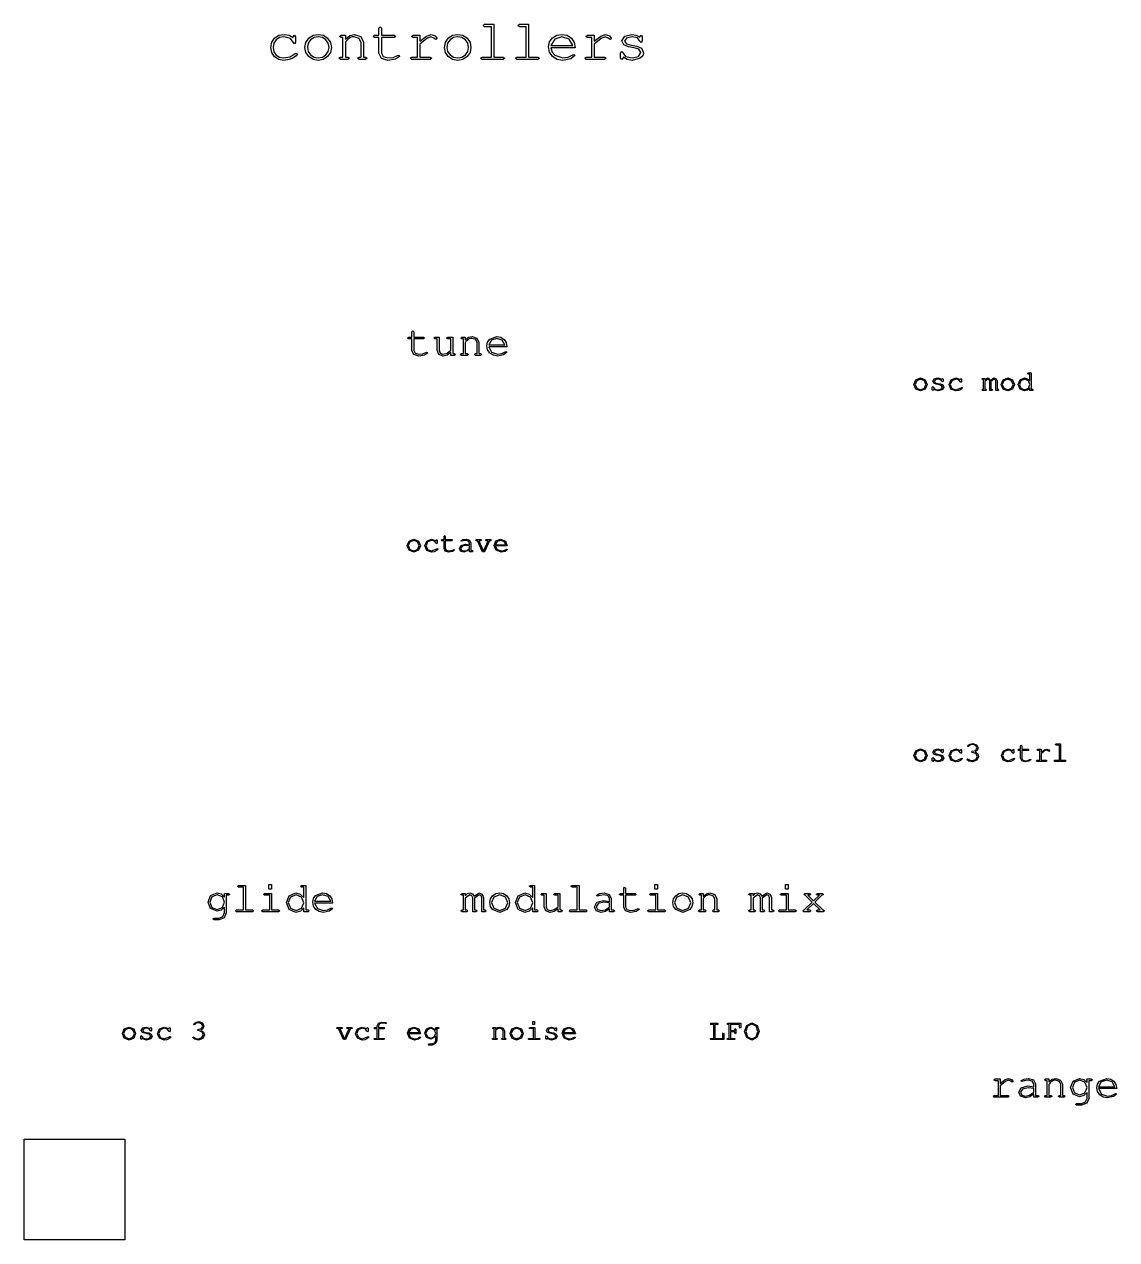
# Model space of a CAD drawing. Extents: x 0 to 469, y 0 to 120.
# Drawn here: x 0.1 to 106.1, y 0.1 to 118.1 of the extents above; entities that cross this region are included whole.
import ezdxf

# ---------------------------------------------------------------- set-up
doc = ezdxf.new("R2010")
doc.units = 0
doc.layers.add('Calque_1', color=7, linetype='CONTINUOUS')

msp = doc.modelspace()

# ---------------------------------------------------------------- linework, layer by layer
at = {"layer": 'Calque_1', "color": 7}
for points in [[(45.683259, 118.09067), (45.683259, 114.91285), (46.58637, 114.91285), (46.744415, 114.79996), (46.58637, 114.68143), (44.548726, 114.68143), (44.396326, 114.79996), (44.548726, 114.91285), (45.451837, 114.91285), (45.451837, 117.85925), (44.791437, 117.85925), (44.639037, 117.97778), (44.791437, 118.09067)], [(49.067722, 118.09067), (49.067722, 114.91285), (49.970833, 114.91285), (50.128877, 114.79996), (49.970833, 114.68143), (47.933188, 114.68143), (47.780788, 114.79996), (47.933188, 114.91285), (48.8363, 114.91285), (48.8363, 117.85925), (48.1759, 117.85925), (48.0235, 117.97778), (48.1759, 118.09067)], [(26.590045, 115.17814), (26.494085, 115.03138), (26.240085, 114.83947), (25.833685, 114.66449), (25.314396, 114.59109), (24.809219, 114.678578), (24.399996, 114.94104), (24.133296, 115.338975), (24.044396, 115.83286), (24.136118, 116.342273), (24.411285, 116.75291), (24.827563, 117.02384), (25.342618, 117.11415), (25.825219, 117.03654), (26.223152, 116.80371), (26.223152, 116.87711), (26.341685, 117.03515), (26.454574, 116.87711), (26.454574, 116.36346), (26.341685, 116.21106), (26.223152, 116.34653), (25.940929, 116.72471), (25.325685, 116.88275), (24.900941, 116.809373), (24.563685, 116.58924), (24.347785, 116.257628), (24.275818, 115.83853), (24.349196, 115.43213), (24.569329, 115.10475), (24.905174, 114.893085), (25.325685, 114.82253), (25.897185, 114.92413), (26.381196, 115.22893), (26.482796, 115.28533), (26.556176, 115.25143), (26.590046, 115.17803)], [(28.648062, 117.11418), (29.147596, 117.021048), (29.562462, 116.74165), (29.841862, 116.332428), (29.934995, 115.83854), (29.840451, 115.35735), (29.556818, 114.95236), (29.14054, 114.68143), (28.648062, 114.59112), (28.151351, 114.68284), (27.733662, 114.958), (27.454262, 115.365813), (27.361129, 115.85547), (27.454262, 116.33666), (27.733662, 116.74165), (28.151351, 117.021048), (28.648062, 117.11418)], [(28.648062, 116.88276), (28.240251, 116.80797), (27.897351, 116.5836), (27.668751, 116.251993), (27.592551, 115.85547), (27.668751, 115.457535), (27.897351, 115.12169), (28.240251, 114.897328), (28.648062, 114.82254), (29.05164, 114.897328), (29.393129, 115.12169), (29.625962, 115.450483), (29.703573, 115.83854), (29.627373, 116.24776), (29.398773, 116.5836), (29.058695, 116.80797), (28.648062, 116.88276)], [(32.139768, 116.88276), (31.942213, 116.86016), (31.767235, 116.79806), (31.631768, 116.71906), (31.507591, 116.61746), (31.417281, 116.51586), (31.338261, 116.41426), (31.281821, 116.34086), (31.281821, 114.91282), (31.535821, 114.91282), (31.688221, 114.79993), (31.535821, 114.6814), (30.796399, 114.6814), (30.638354, 114.79993), (30.796399, 114.91282), (31.050399, 114.91282), (31.050399, 116.80371), (30.858487, 116.80371), (30.706087, 116.92224), (30.858487, 117.03513), (31.281821, 117.03513), (31.281821, 116.64566), (31.710799, 117.01255), (32.162354, 117.11415), (32.794532, 116.89402), (33.048532, 116.34651), (33.048532, 114.91282), (33.240443, 114.91282), (33.392843, 114.79993), (33.240443, 114.6814), (32.625199, 114.6814), (32.472799, 114.79993), (32.625199, 114.91282), (32.81711, 114.91282), (32.81711, 116.307), (32.630843, 116.7134), (32.139776, 116.88273)], [(34.773519, 117.03516), (36.015296, 117.03516), (36.167696, 116.92227), (36.015296, 116.80374), (34.773519, 116.80374), (34.773519, 115.29667), (34.942852, 114.95236), (35.405696, 114.82254), (35.908052, 114.88464), (36.342674, 115.04833), (36.432984, 115.08223), (36.506364, 115.04833), (36.540234, 114.96933), (36.156412, 114.71533), (35.416989, 114.59116), (34.779167, 114.77742), (34.5421, 115.28542), (34.5421, 116.80378), (34.124412, 116.80378), (33.966367, 116.92231), (34.124412, 117.0352), (34.5421, 117.0352), (34.5421, 117.70689), (34.660634, 117.85929), (34.773523, 117.70689)], [(40.043225, 116.62312), (39.868248, 116.74165), (39.580381, 116.86018), (39.179625, 116.72472), (38.507937, 116.16027), (38.507937, 114.91285), (39.518292, 114.91285), (39.670692, 114.79432), (39.518292, 114.68143), (37.734648, 114.68143), (37.582248, 114.79996), (37.734648, 114.91285), (38.276514, 114.91285), (38.276514, 116.80374), (37.853181, 116.80374), (37.700781, 116.92227), (37.853181, 117.03516), (38.507937, 117.03516), (38.507937, 116.45943), (39.140114, 116.95049), (39.597314, 117.0916), (39.992425, 116.95614), (40.161759, 116.74165), (40.127889, 116.65695), (40.043219, 116.62305)], [(42.18591, 117.11418), (42.685444, 117.021048), (43.10031, 116.74165), (43.37971, 116.332428), (43.472843, 115.83854), (43.378299, 115.35735), (43.094666, 114.95236), (42.678388, 114.68143), (42.18591, 114.59112), (41.689199, 114.68284), (41.27151, 114.958), (40.99211, 115.365813), (40.898977, 115.85547), (40.99211, 116.33666), (41.27151, 116.74165), (41.689199, 117.021048), (42.18591, 117.11418)], [(42.18591, 116.88276), (41.778099, 116.80797), (41.435199, 116.5836), (41.206599, 116.251993), (41.130399, 115.85547), (41.206599, 115.457535), (41.435199, 115.12169), (41.778099, 114.897328), (42.18591, 114.82254), (42.589488, 114.897328), (42.930977, 115.12169), (43.16381, 115.450483), (43.241421, 115.83854), (43.165221, 116.24776), (42.936621, 116.5836), (42.596543, 116.80797), (42.18591, 116.88276)], [(53.581073, 115.80467), (51.232984, 115.80467), (51.357162, 115.402505), (51.605517, 115.08783), (52.373162, 114.82254), (52.915029, 114.90724), (53.36094, 115.12738), (53.45125, 115.16688), (53.52463, 115.13298), (53.5585, 115.05398), (53.1521, 114.74918), (52.367522, 114.59114), (51.839767, 114.687095), (51.396678, 114.97496), (51.100345, 115.399703), (51.001567, 115.90629), (51.0947, 116.377605), (51.3741, 116.76425), (51.788967, 117.026713), (52.2885, 117.1142), (52.806378, 117.02389), (53.219834, 116.75296), (53.490767, 116.338093), (53.581078, 115.80469)], [(51.232984, 116.03609), (53.344006, 116.03609), (52.988406, 116.65134), (52.288495, 116.88276), (51.594229, 116.65134), (51.232984, 116.03609)], [(56.965535, 116.62312), (56.790558, 116.74165), (56.502691, 116.86018), (56.101935, 116.72472), (55.430246, 116.16027), (55.430246, 114.91285), (56.440602, 114.91285), (56.593002, 114.79432), (56.440602, 114.68143), (54.656958, 114.68143), (54.504558, 114.79996), (54.656958, 114.91285), (55.198824, 114.91285), (55.198824, 116.80374), (54.775491, 116.80374), (54.623091, 116.92227), (54.775491, 117.03516), (55.430246, 117.03516), (55.430246, 116.45943), (56.062424, 116.95049), (56.519624, 117.0916), (56.914735, 116.95614), (57.084069, 116.74165), (57.050199, 116.65695), (56.965529, 116.62305)], [(59.966175, 115.34183), (59.774264, 115.66356), (59.31142, 115.81596), (58.769553, 115.90066), (58.306709, 116.08692), (58.114798, 116.47639), (58.385731, 116.93359), (59.079998, 117.11421), (59.513209, 117.0493), (59.853287, 116.85457), (59.853287, 116.87717), (59.97182, 117.03521), (60.084709, 116.87717), (60.084709, 116.4877), (59.97182, 116.3353), (59.853287, 116.46512), (59.627509, 116.76992), (59.102575, 116.88281), (58.577642, 116.75863), (58.368798, 116.45948), (58.560709, 116.19983), (59.023553, 116.07001), (59.56542, 115.97971), (60.028264, 115.76522), (60.220175, 115.33624), (60.141153, 115.04132), (59.904087, 114.80002), (59.113864, 114.59118), (58.621387, 114.66738), (58.227687, 114.89598), (58.227687, 114.83388), (58.114798, 114.68148), (57.996264, 114.83388), (57.996264, 115.30237), (58.114798, 115.45477), (58.227687, 115.33059), (58.227687, 115.29109), (58.481687, 114.95806), (59.096931, 114.8226), (59.71782, 114.96935), (59.966175, 115.34189)], [(37.920493, 87.72535), (38.851826, 87.72535), (38.966126, 87.64065), (38.851826, 87.55175), (37.920493, 87.55175), (37.920493, 86.42145), (38.047493, 86.16321), (38.394626, 86.06581), (38.771393, 86.11241), (39.09736, 86.23518), (39.16509, 86.26058), (39.22012, 86.23518), (39.24552, 86.17588), (38.957654, 85.98538), (38.403087, 85.89228), (37.92472, 86.03198), (37.74692, 86.41298), (37.74692, 87.55175), (37.43366, 87.55175), (37.315126, 87.64065), (37.43366, 87.72535), (37.746926, 87.72535), (37.746926, 88.22912), (37.835826, 88.34342), (37.920496, 88.22912)], [(41.529873, 85.96005), (41.529873, 86.23945), (41.159456, 85.979103), (40.759406, 85.89232), (40.348773, 86.04472), (40.196373, 86.44689), (40.196373, 87.55179), (39.967773, 87.55179), (39.853473, 87.64069), (39.967773, 87.72539), (40.369939, 87.72539), (40.369939, 86.44693), (40.480006, 86.17599), (40.755173, 86.06593), (41.160515, 86.16118), (41.529873, 86.44693), (41.529873, 87.55183), (41.216606, 87.55183), (41.098073, 87.64073), (41.216606, 87.72543), (41.703439, 87.72543), (41.703439, 86.1337), (41.847373, 86.1337), (41.961673, 86.049), (41.847373, 85.9601)], [(43.560219, 87.61105), (43.412052, 87.59415), (43.280819, 87.54755), (43.179219, 87.48825), (43.086089, 87.41205), (43.018359, 87.33585), (42.959089, 87.25965), (42.916759, 87.20465), (42.916759, 86.13362), (43.107259, 86.13362), (43.221559, 86.04892), (43.107259, 85.96002), (42.552693, 85.96002), (42.434159, 86.04892), (42.552693, 86.13362), (42.743193, 86.13362), (42.743193, 87.55179), (42.599259, 87.55179), (42.484959, 87.64069), (42.599259, 87.72539), (42.916759, 87.72539), (42.916759, 87.43329), (43.238493, 87.70846), (43.577159, 87.78466), (44.051293, 87.61956), (44.241792, 87.20893), (44.241792, 86.13366), (44.385726, 86.13366), (44.500026, 86.04896), (44.385726, 85.96006), (43.924293, 85.96006), (43.809993, 86.04896), (43.924293, 86.13366), (44.068226, 86.13366), (44.068226, 87.17929), (43.928526, 87.48409), (43.560226, 87.61109)], [(46.949465, 86.80249), (45.188399, 86.80249), (45.467799, 86.26485), (46.043532, 86.06589), (46.449932, 86.12939), (46.784365, 86.29449), (46.852095, 86.32409), (46.907125, 86.29869), (46.932525, 86.23939), (46.627725, 86.01079), (46.039291, 85.89226), (45.643475, 85.964228), (45.311158, 86.18013), (45.088908, 86.498685), (45.014825, 86.87863), (45.084675, 87.23211), (45.294225, 87.52209), (45.980025, 87.78456), (46.368433, 87.716828), (46.678525, 87.51363), (46.881725, 87.20248), (46.949458, 86.80243)], [(45.188399, 86.97605), (46.771665, 86.97605), (46.504965, 87.43749), (45.980032, 87.61105), (45.459332, 87.43749), (45.188399, 86.97605)], [(87.097285, 83.76308), (87.554485, 83.57682), (87.740751, 83.12526), (87.551662, 82.68217), (87.097285, 82.50155), (86.640085, 82.685), (86.453818, 83.13373), (86.640085, 83.57682), (87.097285, 83.76308)], [(89.218493, 82.87691), (89.122543, 83.03777), (88.891121, 83.11397), (88.620187, 83.15627), (88.388765, 83.24937), (88.292805, 83.4441), (88.428272, 83.6727), (88.775405, 83.763), (89.16205, 83.63318), (89.16205, 83.64448), (89.22132, 83.72348), (89.27776, 83.64448), (89.27776, 83.44975), (89.22132, 83.37355), (89.16205, 83.43845), (89.049161, 83.59085), (88.786694, 83.64725), (88.524228, 83.58515), (88.419805, 83.43558), (88.515765, 83.30575), (88.747187, 83.24085), (89.018121, 83.19565), (89.249543, 83.0884), (89.345503, 82.87391), (89.187459, 82.6058), (88.792348, 82.50138), (88.349259, 82.65378), (88.349259, 82.62278), (88.292819, 82.54658), (88.233549, 82.62278), (88.233549, 82.85702), (88.292819, 82.93322), (88.349259, 82.87112), (88.349259, 82.85132), (88.476259, 82.68481), (88.783881, 82.61711), (89.094326, 82.69051), (89.218503, 82.87678)], [(91.144969, 82.79506), (91.096989, 82.72166), (90.969989, 82.62576), (90.766789, 82.53826), (90.507145, 82.50156), (90.049945, 82.67654), (89.872145, 83.12245), (90.055589, 83.58247), (90.521256, 83.76309), (90.961522, 83.60787), (90.961522, 83.64457), (91.020792, 83.72357), (91.077232, 83.64457), (91.077232, 83.38775), (91.020792, 83.31155), (90.961522, 83.37925), (90.820411, 83.56834), (90.512789, 83.64734), (90.131789, 83.50059), (89.987856, 83.12523), (90.134611, 82.75834), (90.512789, 82.61723), (91.040545, 82.82043), (91.091345, 82.84863), (91.128035, 82.83173), (91.144965, 82.79503)], [(93.335631, 83.72357), (93.335631, 83.57682), (93.47392, 83.72075), (93.631964, 83.76305), (93.90572, 83.56268), (94.224631, 83.76305), (94.433475, 83.67275), (94.520965, 83.45826), (94.520965, 82.6624), (94.616925, 82.6624), (94.693125, 82.606), (94.616925, 82.5467), (94.408075, 82.5467), (94.408075, 83.447), (94.351635, 83.58528), (94.221812, 83.64738), (93.928301, 83.41596), (93.928301, 82.66243), (94.024261, 82.66243), (94.100461, 82.60603), (94.024261, 82.54673), (93.815416, 82.54673), (93.815416, 83.43855), (93.758976, 83.58248), (93.631976, 83.64738), (93.335643, 83.41596), (93.335643, 82.66243), (93.431593, 82.66243), (93.507793, 82.60603), (93.431593, 82.54673), (93.123971, 82.54673), (93.050591, 82.60603), (93.126791, 82.66243), (93.222751, 82.66243), (93.222751, 83.60787), (93.126791, 83.60787), (93.050591, 83.66717), (93.126791, 83.72357)], [(95.55844, 83.76308), (96.01564, 83.57682), (96.201906, 83.12526), (96.012817, 82.68217), (95.55844, 82.50155), (95.10124, 82.685), (94.914973, 83.13373), (95.10124, 83.57682), (95.55844, 83.76308)], [(97.820759, 84.25133), (97.820759, 82.66242), (97.973159, 82.66242), (98.049359, 82.60602), (97.973159, 82.54672), (97.705048, 82.54672), (97.705048, 82.79789), (97.476448, 82.575643), (97.191403, 82.50156), (96.759603, 82.68783), (96.581803, 83.13374), (96.759603, 83.57683), (97.191403, 83.76309), (97.475037, 83.689713), (97.705048, 83.46958), (97.705048, 84.13563), (97.552648, 84.13563), (97.476448, 84.19493), (97.552648, 84.25133)], [(87.097285, 83.64737), (86.721929, 83.4978), (86.569529, 83.13373), (86.721929, 82.76684), (87.097285, 82.61726), (87.469818, 82.76684), (87.62504, 83.12526), (87.47264, 83.4978), (87.097285, 83.64737)], [(95.55844, 83.64737), (95.183084, 83.4978), (95.030684, 83.13373), (95.183084, 82.76684), (95.55844, 82.61726), (95.930973, 82.76684), (96.086195, 83.12526), (95.933795, 83.4978), (95.55844, 83.64737)], [(97.19987, 83.64737), (96.84427, 83.4978), (96.697514, 83.13373), (96.84427, 82.76684), (97.202692, 82.61726), (97.558292, 82.76684), (97.705048, 83.12808), (97.558292, 83.4978), (97.19987, 83.64737)], [(40.978416, 68.07858), (41.599305, 68.07858), (41.675505, 68.02218), (41.599305, 67.96288), (40.978416, 67.96288), (40.978416, 67.20935), (41.063086, 67.03719), (41.294508, 66.97229), (41.545686, 67.00329), (41.762997, 67.08509), (41.808157, 67.10199), (41.844847, 67.08509), (41.861777, 67.04559), (41.669866, 66.91859), (41.300155, 66.85649), (40.981244, 66.94959), (40.86271, 67.20359), (40.86271, 67.96276), (40.653866, 67.96276), (40.574846, 68.02206), (40.653866, 68.07846), (40.86271, 68.07846), (40.86271, 68.41431), (40.92198, 68.49051), (40.97842, 68.41431)], [(37.915688, 68.1181), (38.372888, 67.93183), (38.559154, 67.48027), (38.370066, 67.03718), (37.915688, 66.85656), (37.458488, 67.04001), (37.272221, 67.48874), (37.458488, 67.93183), (37.915688, 68.1181)], [(37.915688, 68.00238), (37.540332, 67.85281), (37.387932, 67.48874), (37.540332, 67.12185), (37.915688, 66.97227), (38.288221, 67.12185), (38.443443, 67.48027), (38.291043, 67.85281), (37.915688, 68.00238)], [(40.271141, 67.15007), (40.223161, 67.07667), (40.096161, 66.98067), (39.892961, 66.89317), (39.633317, 66.85647), (39.176117, 67.03145), (38.998317, 67.47736), (39.181761, 67.93738), (39.647428, 68.11801), (40.087694, 67.96278), (40.087694, 67.99948), (40.146964, 68.07848), (40.203414, 67.99948), (40.203414, 67.74266), (40.146964, 67.66646), (40.087694, 67.73416), (39.946583, 67.92325), (39.638961, 68.00225), (39.257961, 67.8555), (39.114028, 67.48014), (39.260783, 67.11325), (39.638961, 66.97214), (40.166717, 67.17534), (40.217517, 67.20354), (40.254207, 67.18664), (40.271137, 67.14994)], [(42.498491, 67.96852), (42.690403, 68.07294), (42.989558, 68.11814), (43.314114, 68.01934), (43.443936, 67.77098), (43.443936, 67.01745), (43.596336, 67.01745), (43.672536, 66.96105), (43.596336, 66.90175), (43.328225, 66.90175), (43.328225, 67.09084), (42.78918, 66.85659), (42.470269, 66.95539), (42.348914, 67.21786), (42.512603, 67.51419), (42.944403, 67.6299), (43.328225, 67.5706), (43.328225, 67.77098), (43.232265, 67.93749), (42.981087, 68.00239), (42.712976, 67.95729), (42.55211, 67.91209), (42.5126, 67.92899), (42.49849, 67.96849)], [(43.328225, 67.21781), (43.328225, 67.47181), (42.96698, 67.51411), (42.602914, 67.42941), (42.464625, 67.21492), (42.552115, 67.03712), (42.786359, 66.97222), (43.060115, 67.02862), (43.328226, 67.21771)], [(44.786212, 66.90172), (44.588656, 66.90172), (44.114523, 67.96287), (43.998812, 67.96287), (43.922612, 68.02217), (43.998812, 68.07857), (44.424967, 68.07857), (44.503987, 68.02217), (44.424967, 67.96287), (44.241523, 67.96287), (44.664856, 67.01743), (44.718476, 67.01743), (45.133343, 67.96287), (44.941432, 67.96287), (44.865232, 68.02217), (44.941432, 68.07857), (45.37041, 68.07857), (45.44661, 68.02217), (45.37041, 67.96287), (45.2547, 67.96287)], [(46.997732, 67.46334), (45.823687, 67.46334), (46.009954, 67.10492), (46.393776, 66.97227), (46.664709, 67.01457), (46.887665, 67.12463), (46.932825, 67.14443), (46.969515, 67.12753), (46.986445, 67.08803), (46.783245, 66.93563), (46.390956, 66.85663), (45.905534, 67.04854), (45.707978, 67.51421), (45.894245, 67.94319), (46.351445, 68.11817), (46.817111, 67.93754), (46.997734, 67.46341)], [(45.823687, 67.57905), (46.879198, 67.57905), (46.701398, 67.88667), (46.351443, 68.00238), (46.004309, 67.88667), (45.823687, 67.57905)], [(87.097285, 47.76307), (87.554485, 47.5768), (87.740751, 47.12525), (87.551662, 46.68216), (87.097285, 46.50154), (86.640085, 46.68498), (86.453818, 47.13371), (86.640085, 47.5768), (87.097285, 47.76307)], [(87.097285, 47.64736), (86.721929, 47.49778), (86.569529, 47.13371), (86.721929, 46.76683), (87.097285, 46.61725), (87.469818, 46.76683), (87.62504, 47.12525), (87.47264, 47.49778), (87.097285, 47.64736)], [(89.218493, 46.87689), (89.122543, 47.03776), (88.891121, 47.11396), (88.620187, 47.15626), (88.388765, 47.24936), (88.292805, 47.44409), (88.428272, 47.67269), (88.775405, 47.76299), (89.16205, 47.63317), (89.16205, 47.64447), (89.22132, 47.72347), (89.27776, 47.64447), (89.27776, 47.44973), (89.22132, 47.37353), (89.16205, 47.43843), (89.049161, 47.59083), (88.786694, 47.64723), (88.524228, 47.58513), (88.419805, 47.43555), (88.515765, 47.30573), (88.747187, 47.24083), (89.018121, 47.19563), (89.249543, 47.08839), (89.345503, 46.8739), (89.187459, 46.60579), (88.792348, 46.50137), (88.349259, 46.65377), (88.349259, 46.62277), (88.292819, 46.54657), (88.233549, 46.62277), (88.233549, 46.85702), (88.292819, 46.93322), (88.349259, 46.87112), (88.349259, 46.85132), (88.476259, 46.68481), (88.783881, 46.61711), (89.094326, 46.69051), (89.218503, 46.87677)], [(91.144969, 46.79505), (91.096989, 46.72165), (90.969989, 46.62565), (90.766789, 46.53815), (90.507145, 46.50145), (90.049945, 46.67642), (89.872145, 47.12234), (90.055589, 47.58236), (90.521256, 47.76298), (90.961522, 47.60776), (90.961522, 47.64446), (91.020792, 47.72346), (91.077232, 47.64446), (91.077232, 47.38763), (91.020792, 47.31143), (90.961522, 47.37913), (90.820411, 47.56822), (90.512789, 47.64722), (90.131789, 47.50046), (89.987856, 47.12511), (90.134611, 46.75822), (90.512789, 46.61711), (91.040545, 46.82031), (91.091345, 46.84851), (91.128035, 46.83161), (91.144965, 46.79491)], [(91.680088, 48.03683), (91.733708, 48.12433), (91.911508, 48.2344), (92.176796, 48.2909), (92.529574, 48.1639), (92.673508, 47.85627), (92.580378, 47.59663), (92.382823, 47.47245), (92.642467, 47.28336), (92.735597, 47.0209), (92.56062, 46.65401), (92.145753, 46.50443), (91.787331, 46.58623), (91.598242, 46.74146), (91.615172, 46.77816), (91.651862, 46.79506), (91.730882, 46.74986), (91.900216, 46.66236), (92.148571, 46.62006), (92.478771, 46.73859), (92.619882, 47.02082), (92.470305, 47.30586), (92.114705, 47.42722), (92.038505, 47.48652), (92.114705, 47.54292), (92.447021, 47.62053), (92.557793, 47.85336), (92.447727, 48.08196), (92.173971, 48.17506), (91.970771, 48.14406), (91.85506, 48.07916), (91.79297, 48.01146), (91.73653, 47.98326), (91.69702, 47.99736), (91.68009, 48.03686)], [(96.221662, 46.79505), (96.173682, 46.72165), (96.046682, 46.62565), (95.843482, 46.53815), (95.583838, 46.50145), (95.126638, 46.67642), (94.948838, 47.12234), (95.132282, 47.58236), (95.597949, 47.76298), (96.038215, 47.60776), (96.038215, 47.64446), (96.097485, 47.72346), (96.153925, 47.64446), (96.153925, 47.38763), (96.097485, 47.31143), (96.038215, 47.37913), (95.897104, 47.56822), (95.589482, 47.64722), (95.208482, 47.50046), (95.064549, 47.12511), (95.211304, 46.75822), (95.589482, 46.61711), (96.117238, 46.82031), (96.168038, 46.84851), (96.204728, 46.83161), (96.221658, 46.79491)], [(96.928936, 47.72356), (97.549825, 47.72356), (97.626025, 47.66716), (97.549825, 47.60786), (96.928936, 47.60786), (96.928936, 46.85432), (97.013606, 46.68217), (97.245028, 46.61727), (97.496206, 46.64827), (97.713517, 46.73017), (97.758677, 46.74707), (97.795367, 46.73017), (97.812297, 46.69067), (97.620386, 46.56367), (97.250675, 46.50157), (96.931764, 46.59467), (96.81323, 46.84867), (96.81323, 47.60785), (96.604386, 47.60785), (96.525366, 47.66715), (96.604386, 47.72355), (96.81323, 47.72355), (96.81323, 48.05939), (96.8725, 48.13559), (96.92894, 48.05939)], [(99.56379, 47.51754), (99.4763, 47.57684), (99.332367, 47.63614), (99.131989, 47.56844), (98.796144, 47.28621), (98.796144, 46.6625), (99.301322, 46.6625), (99.377522, 46.6032), (99.301322, 46.5468), (98.4095, 46.5468), (98.3333, 46.6061), (98.4095, 46.6625), (98.680433, 46.6625), (98.680433, 47.60795), (98.468767, 47.60795), (98.392567, 47.66725), (98.468767, 47.72365), (98.796144, 47.72365), (98.796144, 47.43578), (99.112233, 47.68132), (99.340833, 47.75182), (99.538389, 47.68412), (99.623059, 47.57687), (99.606129, 47.53457), (99.563799, 47.51767)], [(100.69158, 48.25131), (100.69158, 46.6624), (101.14313, 46.6624), (101.22213, 46.606), (101.14313, 46.5467), (100.12431, 46.5467), (100.04811, 46.606), (100.12431, 46.6624), (100.57587, 46.6624), (100.57587, 48.1356), (100.24567, 48.1356), (100.16947, 48.1949), (100.24567, 48.2513)], [(21.582128, 34.51699), (21.582128, 32.13362), (22.259461, 32.13362), (22.377995, 32.04892), (22.259461, 31.96002), (20.731228, 31.96002), (20.616928, 32.04892), (20.731228, 32.13362), (21.408561, 32.13362), (21.408561, 34.34342), (20.913261, 34.34342), (20.798961, 34.43232), (20.913261, 34.51702)], [(24.111974, 34.60165), (24.111974, 34.16139), (23.862207, 34.16139), (23.862207, 34.60165)], [(27.429287, 34.51699), (27.429287, 32.13362), (27.657887, 32.13362), (27.772187, 32.04892), (27.657887, 31.96002), (27.255721, 31.96002), (27.255721, 32.33679), (26.912821, 32.003415), (26.485254, 31.89229), (25.837554, 32.17169), (25.570854, 32.84056), (25.837554, 33.50519), (26.485254, 33.78459), (26.910704, 33.674523), (27.255721, 33.34432), (27.255721, 34.34339), (27.027121, 34.34339), (26.912821, 34.43229), (27.027121, 34.51699)], [(49.64952, 34.51699), (49.64952, 32.13362), (49.87812, 32.13362), (49.99242, 32.04892), (49.87812, 31.96002), (49.475953, 31.96002), (49.475953, 32.33679), (49.133054, 32.003415), (48.705487, 31.89229), (48.057787, 32.17169), (47.791087, 32.84056), (48.057787, 33.50519), (48.705487, 33.78459), (49.130937, 33.674523), (49.475953, 33.34432), (49.475953, 34.34339), (49.247353, 34.34339), (49.133053, 34.43229), (49.247353, 34.51699)], [(53.955746, 34.51699), (53.955746, 32.13362), (54.633079, 32.13362), (54.751613, 32.04892), (54.633079, 31.96002), (53.104846, 31.96002), (52.990546, 32.04892), (53.104846, 32.13362), (53.782179, 32.13362), (53.782179, 34.34342), (53.286879, 34.34342), (53.172579, 34.43232), (53.286879, 34.51702)], [(58.465172, 33.72535), (59.396505, 33.72535), (59.510805, 33.64065), (59.396505, 33.55175), (58.465172, 33.55175), (58.465172, 32.42145), (58.592172, 32.16321), (58.939305, 32.06581), (59.316072, 32.11241), (59.642039, 32.23518), (59.709769, 32.26058), (59.764799, 32.23518), (59.790199, 32.17588), (59.502333, 31.98538), (58.947766, 31.89228), (58.469399, 32.03198), (58.291599, 32.41298), (58.291599, 33.55175), (57.978333, 33.55175), (57.859799, 33.64065), (57.978333, 33.72535), (58.291599, 33.72535), (58.291599, 34.22912), (58.380499, 34.34342), (58.465169, 34.22912)], [(61.562286, 34.60165), (61.562286, 34.16139), (61.31252, 34.16139), (61.31252, 34.60165)], [(74.254016, 34.60165), (74.254016, 34.16139), (74.004249, 34.16139), (74.004249, 34.60165)], [(19.551782, 33.37399), (19.551782, 33.72535), (19.953948, 33.72535), (20.068248, 33.64065), (19.953948, 33.55175), (19.725348, 33.55175), (19.725348, 31.84148), (19.522148, 31.37158), (19.026848, 31.17261), (18.544249, 31.17261), (18.429949, 31.26151), (18.544249, 31.34621), (19.035315, 31.34621), (19.399382, 31.49861), (19.551782, 31.86691), (19.551782, 32.41301), (19.231107, 32.105038), (18.827882, 32.00238), (18.209815, 32.26484), (17.955815, 32.89561), (18.209815, 33.52214), (18.827882, 33.78461), (19.233224, 33.681953), (19.551782, 33.37398)], [(18.840582, 33.61105), (18.336815, 33.40362), (18.129382, 32.89562), (18.336815, 32.38339), (18.840582, 32.17595), (19.344348, 32.38339), (19.551782, 32.88715), (19.344348, 33.40362), (18.840582, 33.61105)], [(24.120474, 33.72535), (24.120474, 32.13362), (24.797808, 32.13362), (24.916341, 32.04892), (24.797808, 31.96002), (23.269574, 31.96002), (23.155274, 32.04892), (23.269574, 32.13362), (23.946908, 32.13362), (23.946908, 33.55179), (23.447374, 33.55179), (23.333074, 33.64069), (23.447374, 33.72539)], [(26.497954, 33.61105), (25.964554, 33.38669), (25.744421, 32.84059), (25.964554, 32.29025), (26.502187, 32.06589), (27.035587, 32.29025), (27.255721, 32.83212), (27.035587, 33.38669), (26.497954, 33.61105)], [(30.043834, 32.80249), (28.282767, 32.80249), (28.562167, 32.26485), (29.1379, 32.06589), (29.5443, 32.12939), (29.878734, 32.29449), (29.946464, 32.32409), (30.001494, 32.29869), (30.026894, 32.23939), (29.722094, 32.01079), (29.133661, 31.89226), (28.737844, 31.964228), (28.405528, 32.18013), (28.183278, 32.498685), (28.109194, 32.87863), (28.179044, 33.23211), (28.388594, 33.52209), (29.074394, 33.78456), (29.462803, 33.716828), (29.772894, 33.51363), (29.976095, 33.20248), (30.043828, 32.80243)], [(28.282767, 32.97605), (29.866034, 32.97605), (29.599334, 33.43749), (29.0744, 33.61105), (28.5537, 33.43749), (28.282767, 32.97605)], [(42.921828, 33.72535), (42.921828, 33.50522), (43.129261, 33.72112), (43.366328, 33.78462), (43.604453, 33.709478), (43.776961, 33.48405), (44.255328, 33.78462), (44.568594, 33.64915), (44.699828, 33.32742), (44.699828, 32.13362), (44.843761, 32.13362), (44.958061, 32.04892), (44.843761, 31.96002), (44.530494, 31.96002), (44.530494, 33.31046), (44.445824, 33.51789), (44.25109, 33.61099), (43.810824, 33.26386), (43.810824, 32.13356), (43.954757, 32.13356), (44.069057, 32.04886), (43.954757, 31.95996), (43.64149, 31.95996), (43.64149, 33.2977), (43.55682, 33.5136), (43.36632, 33.611), (42.92182, 33.26387), (42.92182, 32.13357), (43.065753, 32.13357), (43.180053, 32.04887), (43.065753, 31.95997), (42.60432, 31.95997), (42.494253, 32.04887), (42.608553, 32.13357), (42.752486, 32.13357), (42.752486, 33.55174), (42.608553, 33.55174), (42.494253, 33.64064), (42.608553, 33.72534)], [(46.256041, 33.78462), (46.630691, 33.71477), (46.941841, 33.50522), (47.15139, 33.198303), (47.22124, 32.82789), (47.150332, 32.466995), (46.937607, 32.16325), (46.256041, 31.89232), (45.570241, 32.16749), (45.360691, 32.473345), (45.290841, 32.84059), (45.360691, 33.201478), (45.570241, 33.50522), (45.883508, 33.71477), (46.256041, 33.78462)], [(46.256041, 33.61105), (45.693007, 33.38669), (45.464407, 32.84059), (45.693007, 32.29025), (46.256041, 32.06589), (46.814841, 32.29025), (47.047674, 32.82789), (46.819074, 33.38669), (46.256041, 33.61105)], [(48.718187, 33.61105), (48.184787, 33.38669), (47.964654, 32.84059), (48.184787, 32.29025), (48.72242, 32.06589), (49.25582, 32.29025), (49.475953, 32.83212), (49.25582, 33.38669), (48.718187, 33.61105)], [(51.921166, 31.96005), (51.921166, 32.23945), (51.55075, 31.979103), (51.1507, 31.89232), (50.740066, 32.04472), (50.587666, 32.44689), (50.587666, 33.55179), (50.359067, 33.55179), (50.244767, 33.64069), (50.359067, 33.72539), (50.761233, 33.72539), (50.761233, 32.44693), (50.8713, 32.17599), (51.146466, 32.06593), (51.551808, 32.16118), (51.921166, 32.44693), (51.921166, 33.55183), (51.6079, 33.55183), (51.489366, 33.64073), (51.6079, 33.72543), (52.094733, 33.72543), (52.094733, 32.1337), (52.238666, 32.1337), (52.352966, 32.049), (52.238666, 31.9601)], [(55.668592, 33.56025), (55.956459, 33.71689), (56.405192, 33.78459), (56.892026, 33.63642), (57.086759, 33.26389), (57.086759, 32.13359), (57.315359, 32.13359), (57.429659, 32.04889), (57.315359, 31.95999), (56.913192, 31.95999), (56.913192, 32.24363), (56.522668, 31.980103), (56.104626, 31.89226), (55.626259, 32.04043), (55.444226, 32.43413), (55.689759, 32.87863), (56.337459, 33.05219), (56.913192, 32.96329), (56.913192, 33.26386), (56.769259, 33.51363), (56.392492, 33.61103), (55.990326, 33.54333), (55.749026, 33.47563), (55.689756, 33.50103), (55.668586, 33.56033)], [(61.570786, 33.72535), (61.570786, 32.13362), (62.248119, 32.13362), (62.366653, 32.04892), (62.248119, 31.96002), (60.719886, 31.96002), (60.605586, 32.04892), (60.719886, 32.13362), (61.397219, 32.13362), (61.397219, 33.55179), (60.897686, 33.55179), (60.783386, 33.64069), (60.897686, 33.72539)], [(64.024465, 33.78462), (64.399115, 33.71477), (64.710265, 33.50522), (64.919815, 33.198303), (64.989665, 32.82789), (64.918757, 32.466995), (64.706031, 32.16325), (64.024465, 31.89232), (63.338665, 32.16749), (63.129115, 32.473345), (63.059265, 32.84059), (63.129115, 33.201478), (63.338665, 33.50522), (63.651932, 33.71477), (64.024465, 33.78462)], [(64.024465, 33.61105), (63.461431, 33.38669), (63.232831, 32.84059), (63.461431, 32.29025), (64.024465, 32.06589), (64.583265, 32.29025), (64.816098, 32.82789), (64.587498, 33.38669), (64.024465, 33.61105)], [(66.643243, 33.61105), (66.495077, 33.59415), (66.363843, 33.54755), (66.262243, 33.48825), (66.169113, 33.41205), (66.101383, 33.33585), (66.042113, 33.25965), (65.999783, 33.20465), (65.999783, 32.13362), (66.190283, 32.13362), (66.304583, 32.04892), (66.190283, 31.96002), (65.63571, 31.96002), (65.517177, 32.04892), (65.63571, 32.13362), (65.82621, 32.13362), (65.82621, 33.55179), (65.682277, 33.55179), (65.567977, 33.64069), (65.682277, 33.72539), (65.999777, 33.72539), (65.999777, 33.43329), (66.32151, 33.70846), (66.660177, 33.78466), (67.13431, 33.61956), (67.32481, 33.20893), (67.32481, 32.13366), (67.468743, 32.13366), (67.583043, 32.04896), (67.468743, 31.96006), (67.00731, 31.96006), (66.89301, 32.04896), (67.00731, 32.13366), (67.151243, 32.13366), (67.151243, 33.17929), (67.011543, 33.48409), (66.643243, 33.61109)], [(70.843638, 33.72535), (70.843638, 33.50522), (71.051071, 33.72112), (71.288138, 33.78462), (71.526263, 33.709478), (71.698771, 33.48405), (72.177138, 33.78462), (72.490404, 33.64915), (72.621638, 33.32742), (72.621638, 32.13362), (72.765571, 32.13362), (72.879871, 32.04892), (72.765571, 31.96002), (72.452304, 31.96002), (72.452304, 33.31046), (72.367634, 33.51789), (72.1729, 33.61099), (71.732634, 33.26386), (71.732634, 32.13356), (71.876567, 32.13356), (71.990867, 32.04886), (71.876567, 31.95996), (71.5633, 31.95996), (71.5633, 33.2977), (71.47863, 33.5136), (71.28813, 33.611), (70.84363, 33.26387), (70.84363, 32.13357), (70.987563, 32.13357), (71.101863, 32.04887), (70.987563, 31.95997), (70.52613, 31.95997), (70.416063, 32.04887), (70.530363, 32.13357), (70.674296, 32.13357), (70.674296, 33.55174), (70.530363, 33.55174), (70.416063, 33.64064), (70.530363, 33.72534)], [(74.262516, 33.72535), (74.262516, 32.13362), (74.93985, 32.13362), (75.058383, 32.04892), (74.93985, 31.96002), (73.411616, 31.96002), (73.297316, 32.04892), (73.411616, 32.13362), (74.08895, 32.13362), (74.08895, 33.55179), (73.589416, 33.55179), (73.475116, 33.64069), (73.589416, 33.72539)], [(76.838962, 32.88715), (77.617895, 32.13362), (77.655995, 32.13362), (77.770295, 32.04892), (77.655995, 31.96002), (77.097195, 31.96002), (76.982895, 32.04892), (77.097195, 32.13362), (77.372362, 32.13362), (76.716195, 32.76439), (76.051562, 32.13362), (76.339428, 32.13362), (76.453728, 32.04892), (76.339428, 31.96002), (75.776395, 31.96002), (75.662095, 32.04892), (75.776395, 32.13362), (75.814495, 32.13362), (76.593428, 32.88715), (75.903395, 33.55179), (75.873765, 33.55179), (75.759465, 33.64069), (75.873765, 33.72539), (76.343665, 33.72539), (76.457965, 33.64069), (76.343665, 33.55179), (76.148931, 33.55179), (76.716198, 33.00145), (77.296165, 33.55179), (77.092965, 33.55179), (76.978665, 33.64069), (77.092965, 33.72539), (77.558631, 33.72539), (77.672931, 33.64069), (77.558631, 33.55179), (77.529001, 33.55179)], [(56.913192, 32.43419), (56.913192, 32.81519), (56.371326, 32.87869), (55.825226, 32.75169), (55.617792, 32.42995), (55.749026, 32.16325), (56.100392, 32.06585), (56.511026, 32.15055), (56.913192, 32.43419)], [(16.560259, 21.03692), (16.613879, 21.12442), (16.791679, 21.23448), (17.056968, 21.29098), (17.409745, 21.16398), (17.553679, 20.85635), (17.460549, 20.59671), (17.262994, 20.47253), (17.522638, 20.28344), (17.615768, 20.02098), (17.44079, 19.65409), (17.025923, 19.50451), (16.667501, 19.58631), (16.478412, 19.74154), (16.495342, 19.77824), (16.532032, 19.79514), (16.611052, 19.74994), (16.780385, 19.66244), (17.02874, 19.62014), (17.35894, 19.73867), (17.500052, 20.0209), (17.350474, 20.30594), (16.994874, 20.4273), (16.918674, 20.4866), (16.994874, 20.543), (17.327191, 20.62061), (17.437963, 20.85344), (17.327896, 21.08204), (17.05414, 21.17514), (16.85094, 21.14414), (16.735229, 21.07924), (16.673139, 21.01154), (16.616699, 20.98334), (16.577189, 20.99744), (16.560259, 21.03694)], [(35.201375, 21.10183), (35.130815, 21.10983), (34.972771, 21.12673), (34.811904, 21.13473), (34.586127, 21.06703), (34.498637, 20.89488), (34.498637, 20.72272), (35.032037, 20.72272), (35.108237, 20.66632), (35.032037, 20.60702), (34.498637, 20.60702), (34.498637, 19.66157), (35.000992, 19.66157), (35.077192, 19.60517), (35.000992, 19.54587), (34.106348, 19.54587), (34.030148, 19.60517), (34.106348, 19.66157), (34.382926, 19.66157), (34.382926, 20.60702), (34.13457, 20.60702), (34.05837, 20.66632), (34.13457, 20.72272), (34.382926, 20.72272), (34.382926, 20.89488), (34.504281, 21.14888), (34.817548, 21.25048), (35.209837, 21.21378), (35.260637, 21.15738), (35.201367, 21.10098)], [(49.646433, 21.30785), (49.646433, 21.01434), (49.479922, 21.01434), (49.479922, 21.30785)], [(10.285224, 20.76316), (10.742424, 20.57689), (10.92869, 20.12534), (10.739602, 19.68225), (10.285224, 19.50163), (9.828024, 19.68507), (9.641757, 20.13381), (9.828024, 20.57689), (10.285224, 20.76316)], [(10.285224, 20.64745), (9.909868, 20.49787), (9.757468, 20.13381), (9.909868, 19.76692), (10.285224, 19.61734), (10.657757, 19.76692), (10.812979, 20.12534), (10.660579, 20.49787), (10.285224, 20.64745)], [(12.406432, 19.87698), (12.310472, 20.03785), (12.07905, 20.11405), (11.808116, 20.15635), (11.576694, 20.24945), (11.480734, 20.44418), (11.6162, 20.67278), (11.963334, 20.76308), (12.349978, 20.63326), (12.349978, 20.64456), (12.409248, 20.72356), (12.465688, 20.64456), (12.465688, 20.44982), (12.409248, 20.37362), (12.349978, 20.43852), (12.237089, 20.59092), (11.974622, 20.64732), (11.712156, 20.58522), (11.607734, 20.43564), (11.703694, 20.30582), (11.935116, 20.24092), (12.20605, 20.19572), (12.437472, 20.08848), (12.533432, 19.87399), (12.375388, 19.60588), (11.980277, 19.50146), (11.537188, 19.65386), (11.537188, 19.62286), (11.480748, 19.54666), (11.421478, 19.62286), (11.421478, 19.85711), (11.480748, 19.93331), (11.537188, 19.87121), (11.537188, 19.85141), (11.664188, 19.6849), (11.97181, 19.6172), (12.282255, 19.6906), (12.406432, 19.87686)], [(14.332908, 19.79514), (14.284928, 19.72174), (14.157928, 19.62574), (13.954728, 19.53824), (13.695084, 19.50154), (13.237884, 19.67652), (13.060084, 20.12243), (13.243528, 20.58245), (13.709195, 20.76307), (14.149461, 20.60785), (14.149461, 20.64455), (14.208731, 20.72355), (14.265181, 20.64455), (14.265181, 20.38773), (14.208731, 20.31153), (14.149461, 20.37923), (14.00835, 20.56832), (13.700728, 20.64732), (13.319728, 20.50056), (13.175795, 20.12521), (13.32255, 19.75832), (13.700728, 19.61721), (14.228484, 19.82041), (14.279284, 19.84861), (14.315974, 19.83171), (14.332904, 19.79501)], [(31.297624, 19.54678), (31.100069, 19.54678), (30.625935, 20.60794), (30.510224, 20.60794), (30.434024, 20.66724), (30.510224, 20.72364), (30.93638, 20.72364), (31.0154, 20.66724), (30.93638, 20.60794), (30.752935, 20.60794), (31.176269, 19.66249), (31.229889, 19.66249), (31.644756, 20.60794), (31.452844, 20.60794), (31.376644, 20.66724), (31.452844, 20.72364), (31.881822, 20.72364), (31.958022, 20.66724), (31.881822, 20.60794), (31.766111, 20.60794)], [(33.551477, 19.79514), (33.503497, 19.72174), (33.376497, 19.62574), (33.173297, 19.53824), (32.913652, 19.50154), (32.456452, 19.67652), (32.278652, 20.12243), (32.462097, 20.58245), (32.927763, 20.76307), (33.36803, 20.60785), (33.36803, 20.64455), (33.4273, 20.72355), (33.48374, 20.64455), (33.48374, 20.38773), (33.4273, 20.31153), (33.36803, 20.37923), (33.226919, 20.56832), (32.919297, 20.64732), (32.538297, 20.50056), (32.394363, 20.12521), (32.541119, 19.75832), (32.919297, 19.61721), (33.447052, 19.82041), (33.497852, 19.84861), (33.534542, 19.83171), (33.551472, 19.79501)], [(38.585837, 20.10841), (37.411792, 20.10841), (37.598059, 19.74998), (37.981881, 19.61734), (38.252815, 19.65964), (38.47577, 19.76971), (38.52093, 19.78941), (38.55762, 19.77251), (38.57455, 19.73301), (38.37135, 19.58061), (37.979061, 19.50161), (37.493639, 19.69352), (37.296083, 20.15919), (37.48235, 20.58816), (37.93955, 20.76314), (38.405217, 20.58252), (38.585839, 20.10839)], [(37.411792, 20.22412), (38.467304, 20.22412), (38.289504, 20.53174), (37.939548, 20.64745), (37.592415, 20.53174), (37.411792, 20.22412)], [(40.05229, 20.48941), (40.05229, 20.72365), (40.320401, 20.72365), (40.396601, 20.66725), (40.320401, 20.60795), (40.168001, 20.60795), (40.168001, 19.46777), (40.032535, 19.1545), (39.702335, 19.02186), (39.380601, 19.02186), (39.304401, 19.08116), (39.380601, 19.13756), (39.707979, 19.13756), (39.95069, 19.23916), (40.05229, 19.48469), (40.05229, 19.84876), (39.56969, 19.57501), (39.157646, 19.74998), (38.988313, 20.17049), (39.157646, 20.58818), (39.56969, 20.76316), (40.05229, 20.48941)], [(39.578157, 20.64745), (39.242313, 20.50916), (39.104024, 20.17049), (39.242313, 19.82901), (39.578157, 19.69072), (39.914001, 19.82901), (40.05229, 20.16485), (39.914001, 20.50916), (39.578157, 20.64745)], [(46.264749, 20.64745), (46.165969, 20.63615), (46.078479, 20.60515), (46.010749, 20.56565), (45.948659, 20.51485), (45.903509, 20.46405), (45.863999, 20.41325), (45.835779, 20.37655), (45.835779, 19.66252), (45.962779, 19.66252), (46.038979, 19.60612), (45.962779, 19.54682), (45.59306, 19.54682), (45.51404, 19.60612), (45.59306, 19.66252), (45.72006, 19.66252), (45.72006, 20.60797), (45.62411, 20.60797), (45.54791, 20.66727), (45.62411, 20.72367), (45.835776, 20.72367), (45.835776, 20.52894), (46.050265, 20.71238), (46.276043, 20.76318), (46.592132, 20.65311), (46.719132, 20.37936), (46.719132, 19.66251), (46.815092, 19.66251), (46.891292, 19.60611), (46.815092, 19.54681), (46.50746, 19.54681), (46.43126, 19.60611), (46.50746, 19.66251), (46.60342, 19.66251), (46.60342, 20.3596), (46.51029, 20.5628), (46.264756, 20.6475)], [(47.903358, 20.76316), (48.360558, 20.57689), (48.546825, 20.12534), (48.357736, 19.68225), (47.903358, 19.50163), (47.446158, 19.68507), (47.259891, 20.13381), (47.446158, 20.57689), (47.903358, 20.76316)], [(47.903358, 20.64745), (47.528002, 20.49787), (47.375602, 20.13381), (47.528002, 19.76692), (47.903358, 19.61734), (48.275891, 19.76692), (48.431114, 20.12534), (48.278714, 20.49787), (47.903358, 20.64745)], [(49.652033, 20.72365), (49.652033, 19.66249), (50.103589, 19.66249), (50.182609, 19.60609), (50.103589, 19.54679), (49.084767, 19.54679), (49.008567, 19.60609), (49.084767, 19.66249), (49.536322, 19.66249), (49.536322, 20.60794), (49.2033, 20.60794), (49.1271, 20.66724), (49.2033, 20.72364)], [(51.716797, 19.87698), (51.620847, 20.03785), (51.389425, 20.11405), (51.118491, 20.15635), (50.887069, 20.24945), (50.791109, 20.44418), (50.926575, 20.67278), (51.273709, 20.76308), (51.660353, 20.63326), (51.660353, 20.64456), (51.719623, 20.72356), (51.776063, 20.64456), (51.776063, 20.44982), (51.719623, 20.37362), (51.660353, 20.43852), (51.547464, 20.59092), (51.284997, 20.64732), (51.022531, 20.58522), (50.918109, 20.43564), (51.014059, 20.30582), (51.245481, 20.24092), (51.516415, 20.19572), (51.747837, 20.08848), (51.843797, 19.87399), (51.685753, 19.60588), (51.290642, 19.50146), (50.847553, 19.65386), (50.847553, 19.62286), (50.791113, 19.54666), (50.731843, 19.62286), (50.731843, 19.85711), (50.791113, 19.93331), (50.847553, 19.87121), (50.847553, 19.85141), (50.974553, 19.6849), (51.282175, 19.6172), (51.59262, 19.6906), (51.716797, 19.87686)], [(53.60094, 20.10841), (52.426895, 20.10841), (52.613162, 19.74998), (52.996984, 19.61734), (53.267917, 19.65964), (53.490873, 19.76971), (53.536033, 19.78941), (53.572723, 19.77251), (53.589653, 19.73301), (53.386453, 19.58061), (52.994164, 19.50161), (52.508742, 19.69352), (52.311186, 20.15919), (52.497453, 20.58816), (52.954653, 20.76314), (53.420319, 20.58252), (53.600942, 20.10839)], [(52.426895, 20.22412), (53.482406, 20.22412), (53.304606, 20.53174), (52.954651, 20.64745), (52.607517, 20.53174), (52.426895, 20.22412)], [(67.138165, 21.01998), (67.138165, 19.66249), (67.908632, 19.66249), (67.908632, 20.11405), (67.967902, 20.19025), (68.024342, 20.11405), (68.024342, 19.54678), (66.75152, 19.54678), (66.67532, 19.60608), (66.75152, 19.66248), (67.022454, 19.66248), (67.022454, 21.01997), (66.75152, 21.01997), (66.67532, 21.07927), (66.75152, 21.13567), (67.409098, 21.13567), (67.485298, 21.07927), (67.409098, 21.01997)], [(68.655418, 20.31443), (68.655418, 19.66249), (69.044885, 19.66249), (69.123905, 19.60609), (69.044885, 19.54679), (68.387307, 19.54679), (68.311107, 19.60609), (68.387307, 19.66249), (68.539707, 19.66249), (68.539707, 21.01998), (68.387307, 21.01998), (68.311107, 21.07928), (68.387307, 21.13568), (69.657307, 21.13568), (69.657307, 20.7434), (69.598037, 20.6672), (69.541597, 20.7434), (69.541597, 21.01997), (68.655419, 21.01997), (68.655419, 20.43013), (69.064641, 20.43013), (69.064641, 20.55713), (69.121081, 20.63333), (69.180351, 20.55713), (69.180351, 20.18742), (69.121081, 20.11122), (69.064641, 20.18742), (69.064641, 20.31442)], [(70.728649, 21.17238), (71.228182, 20.92685), (71.431382, 20.32572), (71.22536, 19.74152), (70.728649, 19.50163), (70.229116, 19.74434), (70.025916, 20.33701), (70.229116, 20.92967), (70.728649, 21.17238)], [(70.728649, 21.05667), (70.313782, 20.84501), (70.141627, 20.33701), (70.313782, 19.82901), (70.728649, 19.61734), (71.140693, 19.82618), (71.315671, 20.32854), (71.143516, 20.84501), (70.728649, 21.05667)], [(95.978461, 15.41632), (95.847228, 15.50522), (95.631328, 15.59412), (95.330761, 15.49252), (94.826995, 15.06919), (94.826995, 14.13362), (95.584761, 14.13362), (95.699061, 14.04472), (95.584761, 13.96002), (94.247028, 13.96002), (94.132728, 14.04892), (94.247028, 14.13362), (94.653428, 14.13362), (94.653428, 15.55179), (94.335928, 15.55179), (94.221628, 15.64069), (94.335928, 15.72539), (94.826995, 15.72539), (94.826995, 15.29359), (95.301128, 15.66189), (95.644028, 15.76773), (95.940361, 15.66613), (96.067361, 15.50526), (96.041961, 15.44176), (95.978461, 15.41636)], [(96.844641, 15.56025), (97.132507, 15.71689), (97.581241, 15.78459), (98.068074, 15.63642), (98.262807, 15.26389), (98.262807, 14.13359), (98.491407, 14.13359), (98.605707, 14.04889), (98.491407, 13.95999), (98.089241, 13.95999), (98.089241, 14.24363), (97.698716, 13.980103), (97.280674, 13.89226), (96.802308, 14.04043), (96.620274, 14.43413), (96.865808, 14.87863), (97.513507, 15.05219), (98.089241, 14.96329), (98.089241, 15.26386), (97.945307, 15.51363), (97.568541, 15.61103), (97.166374, 15.54333), (96.925074, 15.47563), (96.865804, 15.50103), (96.844634, 15.56033)], [(100.20425, 15.61105), (100.05609, 15.59415), (99.924854, 15.54755), (99.823254, 15.48825), (99.730124, 15.41205), (99.662394, 15.33585), (99.603124, 15.25965), (99.560794, 15.20465), (99.560794, 14.13362), (99.751294, 14.13362), (99.865594, 14.04892), (99.751294, 13.96002), (99.19672, 13.96002), (99.078187, 14.04892), (99.19672, 14.13362), (99.38722, 14.13362), (99.38722, 15.55179), (99.243287, 15.55179), (99.128987, 15.64069), (99.243287, 15.72539), (99.560787, 15.72539), (99.560787, 15.43329), (99.88252, 15.70846), (100.22119, 15.78466), (100.69532, 15.61956), (100.88582, 15.20893), (100.88582, 14.13366), (101.02975, 14.13366), (101.14405, 14.04896), (101.02975, 13.96006), (100.56832, 13.96006), (100.45402, 14.04896), (100.56832, 14.13366), (100.71225, 14.13366), (100.71225, 15.17929), (100.57255, 15.48409), (100.20425, 15.61109)], [(103.25483, 15.37399), (103.25483, 15.72535), (103.657, 15.72535), (103.7713, 15.64065), (103.657, 15.55175), (103.4284, 15.55175), (103.4284, 13.84148), (103.2252, 13.37158), (102.7299, 13.17261), (102.2473, 13.17261), (102.133, 13.26151), (102.2473, 13.34621), (102.73837, 13.34621), (103.10243, 13.49861), (103.25483, 13.86691), (103.25483, 14.41301), (102.934155, 14.105038), (102.53093, 14.00238), (101.91287, 14.26484), (101.65887, 14.89561), (101.91287, 15.52214), (102.53093, 15.78461), (102.936275, 15.681953), (103.25483, 15.37398)], [(102.54363, 15.61105), (102.03987, 15.40362), (101.83243, 14.89562), (102.03987, 14.38339), (102.54363, 14.17595), (103.0474, 14.38339), (103.25483, 14.88715), (103.0474, 15.40362), (102.54363, 15.61105)], [(106.13185, 14.80249), (104.37078, 14.80249), (104.65018, 14.26485), (105.22591, 14.06589), (105.63231, 14.12939), (105.96675, 14.29449), (106.03445, 14.32409), (106.08945, 14.29869), (106.11485, 14.23939), (105.81005, 14.01079), (105.22162, 13.89226), (104.825803, 13.964228), (104.49349, 14.18013), (104.271235, 14.498685), (104.19715, 14.87863), (104.267, 15.23211), (104.47655, 15.52209), (105.16235, 15.78456), (105.55076, 15.716828), (105.86085, 15.51363), (106.064055, 15.20248), (106.13179, 14.80243)], [(104.37078, 14.97605), (105.95405, 14.97605), (105.68735, 15.43749), (105.16241, 15.61105), (104.64171, 15.43749), (104.37078, 14.97605)], [(98.089241, 14.43419), (98.089241, 14.81519), (97.547374, 14.87869), (97.001274, 14.75169), (96.793841, 14.42995), (96.925074, 14.16325), (97.276441, 14.06585), (97.687074, 14.15055), (98.089241, 14.43419)], [(0.125619, 9.87439), (9.874381, 9.87439), (9.874381, 0.12563), (0.125619, 0.12563)]]:
    msp.add_lwpolyline(points, close=True, dxfattribs=at)

doc.saveas('drawing.dxf')
